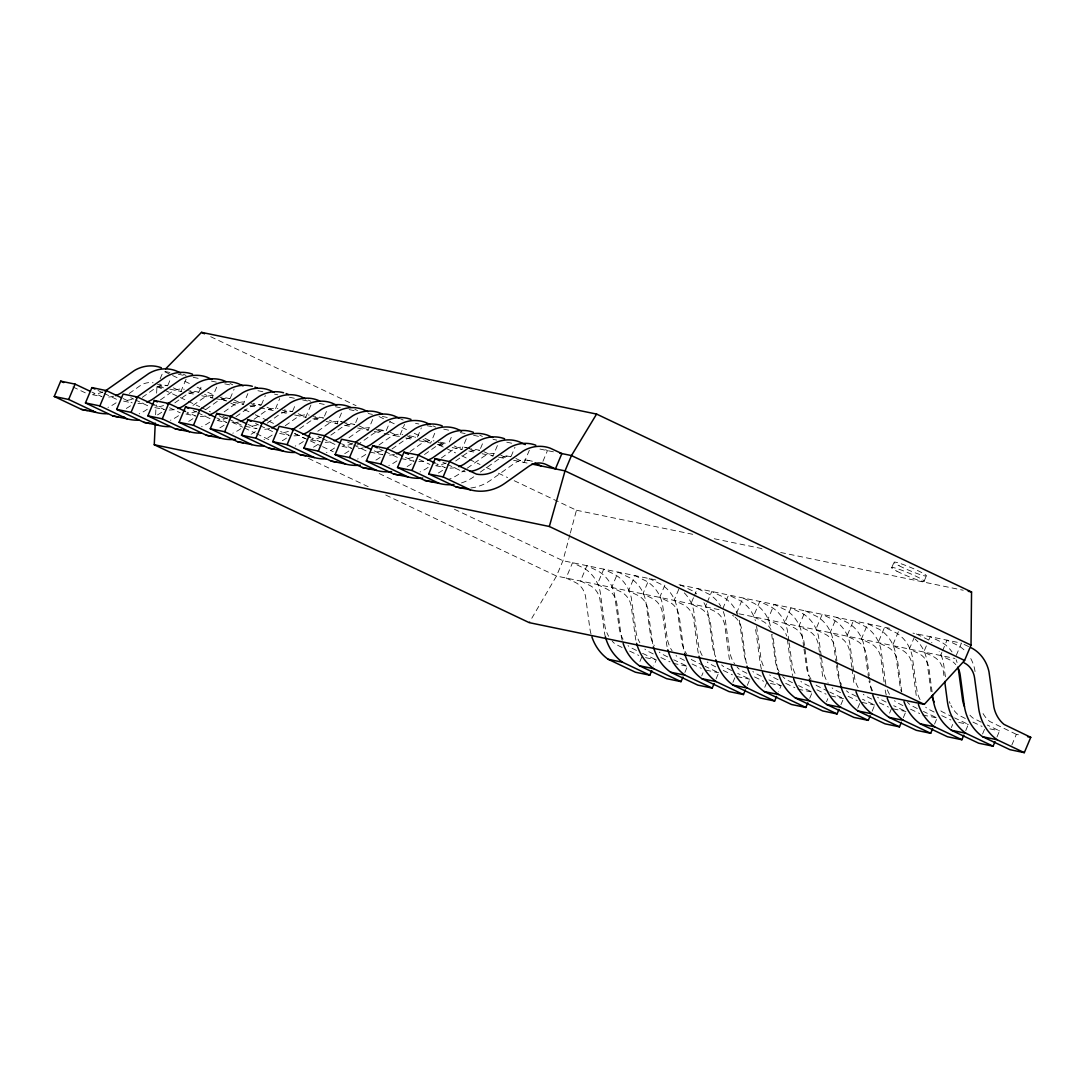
<?xml version="1.0" encoding="UTF-8"?>
<svg xmlns="http://www.w3.org/2000/svg" width="1085" height="1085" viewBox="0 0 1085 1085"><rect width="100%" height="100%" fill="white"/><g stroke="black" fill="none" stroke-linecap="round" stroke-linejoin="round"><path stroke-width="0.75" stroke-dasharray="5 3.75" d="M155.63 414.782L156.091 404.786M156.633 393.136L156.932 386.477L163.564 387.847M569.923 534.661L562.939 560.714L556.483 576.04L529.222 622.641M570.357 533.033L576.461 510.248L513.72 480.479M160.16 378.814L163.374 371.151M167.822 385.392L171.05 377.729M186.091 379.18L180.937 391.441L173.369 387.847M199.03 391.848L202.258 384.185M216.661 387.169L212.145 397.897L204.577 394.303M230.237 398.303L234.102 389.108M233.248 402.264L243.352 404.352L247.868 393.624M261.444 404.759L265.31 395.564M259.79 407.757L274.708 410.849L279.713 398.548M292.652 411.215L295.866 403.552M310.92 405.003L305.767 417.264L298.199 413.67M324.496 416.138L327.073 410.008M341.477 412.992L336.974 423.72L329.406 420.126M355.704 422.594L358.932 414.931M357.657 428.005L368.181 430.175L372.684 419.447M386.274 430.582L390.139 421.387M384.198 433.485L399.389 436.631L404.542 424.371M417.481 437.038L421.346 427.843M419.041 440.7L430.65 443.1L435.75 430.826M449.326 441.961L451.902 435.831M466.306 438.815L461.803 449.543L454.235 445.949M480.533 448.417L483.761 440.754M482.079 453.733L493.01 455.998L497.513 445.27M511.103 456.405L514.968 447.21M529.371 450.194L524.218 462.454L515.131 458.141M542.948 461.328L547.464 450.601L543.449 448.702M664.861 585.14L659.707 597.401L668.794 601.7A20.791 18.662 -78.3 0 1 679.332 616.904L683.333 646.863A48.269 43.332 -78.3 0 0 683.875 650.091M639.933 661.47L641.872 656.873L656.276 659.856L653.685 665.987M693.491 597.726L690.914 603.857L700.001 608.156A20.791 18.662 -78.3 0 1 710.539 623.36L714.54 653.319A48.269 43.332 -78.3 0 0 715.083 656.547M694.142 596.194L697.357 588.531L708.898 594.119A37.5 33.676 -78.3 0 1 720.738 606.203M706.606 603.762L705.318 606.827L714.405 611.14A20.791 18.662 -78.3 0 1 724.943 626.343L728.944 656.303A48.269 43.332 -78.3 0 0 729.486 659.517M707.257 602.229L711.76 591.501L723.302 597.103A37.5 33.676 -78.3 0 1 737.664 614.503M684.893 672.442L687.47 666.312L673.758 659.802M722.773 608.78L728.564 594.987L740.106 600.575A37.5 33.676 -78.3 0 1 755.418 620.81M701.697 675.914L702.985 672.849M736.525 613.283L742.967 597.957L754.509 603.558A37.5 33.676 -78.3 0 1 770.553 626.696L771.015 629.354M716.1 678.898L718.677 672.768L704.965 666.258M732.904 682.37L735.481 676.24M747.307 685.354L749.884 679.224L737.691 673.432M764.762 687.293L766.688 682.696L781.091 685.679L778.515 691.81M809.722 698.265L812.299 692.135L798.574 685.625M826.526 701.737L827.814 698.672M891.694 567.78L893.972 562.369M840.929 704.721L843.506 698.591L829.781 692.081M857.733 708.193L860.31 702.063M898.366 631.768L892.562 645.561L901.649 649.874A20.791 18.662 -78.3 0 1 912.187 665.078L916.188 695.037A48.269 43.332 -78.3 0 0 916.716 698.252M924.135 581.14L926.414 575.728M872.137 711.177L874.713 705.047L862.521 699.255M889.591 713.116L891.517 708.519M926.346 645.887L923.769 652.017L932.856 656.33A20.791 18.662 -78.3 0 1 943.38 671.534L944.275 678.193M928.923 639.757L930.211 636.692L941.753 642.293A37.5 33.676 -78.3 0 1 952.02 651.922M903.344 717.633L905.921 711.502L893.728 705.711M941.861 652.438L940.573 655.503L949.66 659.802A20.791 18.662 -78.3 0 1 955.749 664.59M942.499 650.905L947.015 640.164L958.557 645.765A37.5 33.676 -78.3 0 1 965.175 650.973M956.265 655.408L961.418 643.147L912.96 633.125M934.551 724.088L937.128 717.958L923.403 711.448M951.355 727.56L952.644 724.495M965.759 730.544L968.335 724.414L954.61 717.904M982.562 734.016L985.139 727.886M996.966 737L999.543 730.87L987.35 725.078M1011.83 745.069L1016.347 734.342L1021.148 735.332M129.251 393.448L139.762 385.962A20.791 18.662 -78.3 0 1 153.08 382.774M142.338 397.354L154.165 388.945A20.791 18.662 -78.3 0 1 167.483 385.745L159.481 384.09M160.444 399.904L170.969 392.417A20.791 18.662 -78.3 0 1 184.287 389.23M174.848 402.874L185.372 395.401A20.791 18.662 -78.3 0 1 198.691 392.2L190.689 390.546M192.967 405.424L202.176 398.873A20.791 18.662 -78.3 0 1 215.495 395.686M206.055 409.33L216.58 401.857A20.791 18.662 -78.3 0 1 229.898 398.656L221.896 397.002M224.175 411.88L233.383 405.329A20.791 18.662 -78.3 0 1 246.702 402.142M235.947 416.721L247.787 408.313A20.791 18.662 -78.3 0 1 261.105 405.112L253.103 403.457M254.066 419.271L264.591 411.785A20.791 18.662 -78.3 0 1 277.909 408.597M267.154 423.177L278.994 414.768A20.791 18.662 -78.3 0 1 292.313 411.568L284.311 409.913M285.274 425.727L295.798 418.24A20.791 18.662 -78.3 0 1 309.116 415.053M299.677 428.697L310.202 421.224A20.791 18.662 -78.3 0 1 323.52 418.023L315.518 416.369M317.796 431.247L327.005 424.696A20.791 18.662 -78.3 0 1 341.816 421.834M330.884 435.153L341.409 427.68A20.791 18.662 -78.3 0 1 354.727 424.479L346.725 422.825M349.004 437.703L358.213 431.152A20.791 18.662 -78.3 0 1 371.531 427.965M356.829 445.352L372.616 434.136A20.791 18.662 -78.3 0 1 384.416 430.745M378.896 445.094L389.42 437.608A20.791 18.662 -78.3 0 1 402.738 434.42M391.983 449L403.823 440.591A20.791 18.662 -78.3 0 1 415.623 437.201M410.103 451.55L420.627 444.063A20.791 18.662 -78.3 0 1 433.946 440.876M424.506 454.52L435.031 447.047A20.791 18.662 -78.3 0 1 446.83 443.656M441.31 458.006L451.835 450.519A20.791 18.662 -78.3 0 1 466.645 447.657M455.714 460.976L466.238 453.503A20.791 18.662 -78.3 0 1 479.556 450.302L471.555 448.647M465.94 469.127L459.362 473.806A48.269 43.332 -78.3 0 1 448.403 479.502M467.255 468.191L483.042 456.975A20.791 18.662 -78.3 0 1 496.36 453.788M480.343 472.111L497.445 459.959A20.791 18.662 -78.3 0 1 510.764 456.758L502.762 455.103M165.029 371.49L170.006 372.521M178.306 374.244L185.779 375.79M193.238 377.322L201.525 379.045M211.48 381.106L216.457 382.137M224.758 383.846L231.39 385.216M257.932 390.708L264.564 392.078M274.519 394.14L277.841 394.832M289.451 397.232L294.428 398.263M302.606 399.958L310.608 401.613M319.315 403.403L325.948 404.786M335.414 406.739L340.88 407.865M349.167 409.587L355.812 410.957M368.222 413.521L372.399 414.389M382.354 416.45L388.986 417.82M415.528 423.313L418.851 423.991M427.137 425.713L433.837 427.097M443.724 429.145L450.37 430.514M460.243 432.562L465.289 433.607M473.589 435.316L480.221 436.699M493.051 439.344L496.808 440.13M506.763 442.192L513.408 443.562M539.95 449.054L553.865 451.93M340.324 421.509L345.125 422.499M377.933 429.28L385.935 430.935M409.14 435.736L417.142 437.391M440.347 442.192L448.349 443.846M465.153 447.332L469.954 448.322M527.568 460.243L532.369 461.233M169.735 389.122L181.819 391.631M188.451 393.001L195.083 394.37M201.729 395.74L213.338 398.141M214.993 398.493L226.602 400.894M249.835 405.695L258.121 407.417M281.354 412.219L287.986 413.588M294.564 414.945L306.228 417.359M312.873 418.729L319.505 420.112M326.137 421.482L337.747 423.882M344.393 425.252L351.025 426.622M374.244 431.437L382.544 433.146M405.763 437.947L412.408 439.33M437.282 444.47L445.582 446.193M452.201 447.562L462.169 449.624M468.801 450.994L475.447 452.364M498.666 457.165L506.966 458.887M513.598 460.257L528.531 463.349M92.401 394.669L102.004 396.649L91.872 392.078M123.609 401.124L131.611 402.779M154.802 407.58L164.405 409.56L155.806 405.722M186.01 414.036L195.612 416.016L187.013 412.178M217.217 420.492L226.819 422.472L216.702 417.901M245.224 426.283L256.426 428.602M279.632 433.403L289.234 435.383L280.635 431.532M310.839 439.859L320.441 441.839L311.843 437.987M342.046 446.301L351.648 448.295L341.517 443.724M370.053 452.106L382.856 454.751L372.725 450.18M401.26 458.562L414.063 461.206L405.464 457.355M435.668 465.668L445.27 467.662L436.672 463.81M447.373 464.394L461.098 470.904L465.275 471.799M576.461 510.248L695.987 534.973M714.242 538.743L762.389 548.698M780.644 552.482L963.249 590.254M655.828 579.933L562.939 560.714L452.676 508.404M679.061 584.734L891.395 628.663M719.057 609.675L556.483 576.04L384.999 494.679M738.966 613.798L954.976 658.473M673.066 663.328L687.47 666.312M705.874 670.123L718.677 672.768M737.081 676.579L749.884 679.224M797.895 689.151L812.299 692.135M830.703 695.946L843.506 698.591M861.91 702.402L874.713 705.047M893.118 708.858L905.921 711.502M922.725 714.974L937.128 717.958M958.733 722.42L968.335 724.414M989.94 728.876L999.543 730.87M964.09 644.422L970.777 647.596M479.692 435.153L482.377 436.428M500.727 455.171L508.295 458.752M433.023 425.863L435.695 427.124M483.924 451.685L493.01 455.998M469.52 448.715L475.569 451.577M400.473 418.769L403.159 420.031M438.313 442.26L444.375 445.121M210.693 336.703L356.083 405.681M379.045 416.572L383.629 418.756M389.746 421.658L395.876 424.56M401.992 427.463L408.123 430.379M414.239 433.281L418.824 435.451M424.954 438.354L432.603 441.988M438.72 444.891L444.85 447.793M446.383 448.525L455.564 452.879M461.681 455.781L467.798 458.697M469.33 459.416L480.045 464.502M486.175 467.404L490.759 469.588M498.408 473.209L507.59 477.576M423.028 439.493L430.596 443.087M354.876 409.33L357.548 410.605M407.106 435.804L414.673 439.384M390.302 432.318L399.389 436.631M375.898 429.348L383.466 432.929M442.802 462.224L445.854 463.675M1016.347 734.342L989.615 721.416A31.56 28.332 -78.3 0 1 982.156 711.909M308.194 400.039L310.866 401.301M359.094 425.863L368.181 430.175M981.247 722.19L972.811 717.944A31.56 28.332 -78.3 0 1 969.922 715.178M344.691 422.892L350.753 425.768M419.217 459.389L429.891 464.448M965.324 718.487L958.408 714.961A31.56 28.332 -78.3 0 1 950.948 705.453M972.947 722.108L982.088 726.448M953.091 717.185L941.604 711.489A31.56 28.332 -78.3 0 1 938.715 708.722M313.484 416.437L319.546 419.312M378.855 448.593L383.439 450.763M384.958 451.482L398.683 457.992M934.117 712.031L927.2 708.519A31.56 28.332 -78.3 0 1 925.708 707.189M941.739 715.652L950.88 719.992M917.313 708.559L910.396 705.033A31.56 28.332 -78.3 0 1 907.508 702.266M230.047 383.507L232.719 384.782M282.276 409.981L289.844 413.575M347.648 442.137L352.232 444.308M353.751 445.026L367.476 451.536M902.91 705.576L895.993 702.063A31.56 28.332 -78.3 0 1 894.501 700.734M910.532 709.197L919.673 713.537M266.991 407.214L274.559 410.808M886.106 702.103L879.189 698.577A31.56 28.332 -78.3 0 1 877.697 697.248M251.069 403.525L258.637 407.119M317.973 436.401L321.024 437.852M322.543 438.571L336.269 445.081M871.703 699.12L864.786 695.607A31.56 28.332 -78.3 0 1 863.294 694.278M879.325 702.741L888.466 707.081M183.365 374.216L186.05 375.478M234.265 400.053L243.352 404.352M856.418 696.367L847.982 692.121A31.56 28.332 -78.3 0 1 846.49 690.806M219.862 397.069L225.924 399.945M164.906 371.87L171.023 374.786M172.556 375.505L178.686 378.407M184.803 381.323L190.933 384.226M197.05 387.128L201.647 389.312M207.764 392.214L215.413 395.835M221.543 398.751L229.193 402.372M230.725 403.105L238.374 406.739M244.505 409.642L253.687 413.995M255.219 414.728L267.466 420.532M268.985 421.265L273.583 423.435M295.012 433.607L308.791 440.144M310.324 440.863L321.038 445.949M322.57 446.681L333.285 451.753M379.194 473.548L438.896 501.867M294.388 433.566L305.061 438.625M840.495 692.664L833.578 689.151A31.56 28.332 -78.3 0 1 832.087 687.822M848.117 696.285L857.259 700.625M828.262 691.362L816.774 685.666A31.56 28.332 -78.3 0 1 815.283 684.35M188.654 390.614L194.717 393.489M255.558 423.489L258.61 424.94M260.129 425.659L273.854 432.183M809.288 686.208L802.371 682.696A31.56 28.332 -78.3 0 1 800.879 681.366M816.91 689.829L826.051 694.169M247.909 424.357L257.05 428.697M792.484 682.736L785.567 679.21A31.56 28.332 -78.3 0 1 782.678 676.443M157.461 384.158L165.015 387.752M222.832 416.314L227.402 418.484M228.921 419.203L242.647 425.727M778.081 679.752L771.164 676.24A31.56 28.332 -78.3 0 1 769.672 674.911M785.703 683.374L794.844 687.714M156.932 386.477L163.062 389.379M164.581 390.112L199.789 406.807M201.322 407.54L210.504 411.893M219.685 416.247L225.816 419.163M231.932 422.065L242.647 427.151M244.179 427.87L254.894 432.956M256.426 433.688L271.738 440.944M308.465 458.372L368.168 486.69M761.277 676.28L754.36 672.754A31.56 28.332 -78.3 0 1 752.868 671.439M768.899 679.888L781.091 685.679M193.144 410.578L196.195 412.029M197.714 412.748L211.439 419.271M746.873 673.297L739.956 669.784A31.56 28.332 -78.3 0 1 737.068 667.017M754.495 676.918L763.65 681.258M731.588 670.544L723.153 666.298A31.56 28.332 -78.3 0 1 721.661 664.983M169.558 407.743L180.232 412.815M715.666 666.841L708.749 663.328A31.56 28.332 -78.3 0 1 707.257 661.999M723.288 670.462L732.443 674.802M703.433 665.539L691.945 659.843A31.56 28.332 -78.3 0 1 690.453 658.527M130.729 397.68L133.78 399.117M135.299 399.85L149.025 406.36M684.459 660.385L677.542 656.873A31.56 28.332 -78.3 0 1 676.05 655.543M692.081 664.006L701.235 668.346M123.08 398.534L132.221 402.874M667.655 656.913L660.738 653.387A31.56 28.332 -78.3 0 1 659.246 652.071M98.003 390.492L102.573 392.661M104.092 393.394L117.817 399.904M653.251 653.929L646.334 650.417A31.56 28.332 -78.3 0 1 644.843 649.088M660.873 657.551L670.028 661.891M636.447 650.457L629.531 646.931A31.56 28.332 -78.3 0 1 628.039 645.616M642.551 653.346L656.276 659.856M72.885 386.938L86.61 393.448M622.044 647.474L615.127 643.961A31.56 28.332 -78.3 0 1 612.238 641.194M629.666 651.095L638.821 655.435M975.049 671.561L974.601 668.916A37.5 33.676 -78.3 0 0 968.824 655.394M739.346 620.24L744.215 655.299A31.56 28.332 -78.3 0 0 746.9 663.247M885.848 684.594L880.979 649.549A37.5 33.676 -78.3 0 0 864.935 626.398L853.393 620.796L846.951 636.135L856.038 640.435A20.791 18.662 -78.3 0 1 866.576 655.638L869.234 675.616M945.415 676.769L943.394 662.46A37.5 33.676 -78.3 0 0 939.176 651.393M932.096 691.85L928.977 668.55A20.791 18.662 -78.3 0 0 918.452 653.346L909.366 649.047L915.808 633.708L927.349 639.309A37.5 33.676 -78.3 0 1 931.906 642.578M931.052 691.647L926.59 658.975A37.5 33.676 -78.3 0 0 915.103 639.106M901.784 692.054L897.783 662.094A20.791 18.662 -78.3 0 0 887.245 646.891L878.158 642.591L884.601 627.252L896.142 632.853A37.5 33.676 -78.3 0 1 912.187 656.005L917.056 691.05A31.56 28.332 -78.3 0 0 920.717 700.815M884.085 681.923L880.979 658.622A20.791 18.662 -78.3 0 0 870.441 643.419L861.354 639.106L867.797 623.78L879.338 629.381A37.5 33.676 -78.3 0 1 895.383 652.519L900.252 687.564A31.56 28.332 -78.3 0 0 901.337 691.66M869.465 677.284L870.577 685.598A48.269 43.332 -78.3 0 0 871.852 691.986M868.637 678.735L864.175 646.063A37.5 33.676 -78.3 0 0 848.131 622.926L836.589 617.324L830.147 632.65L839.234 636.963A20.791 18.662 -78.3 0 1 849.772 652.166L851.766 667.139M851.996 668.808L853.773 682.126A48.269 43.332 -78.3 0 0 854.302 685.34M836.915 660.833L835.369 649.183A20.791 18.662 -78.3 0 0 824.831 633.979L815.744 629.68L822.186 614.354L833.728 619.942A37.5 33.676 -78.3 0 1 849.772 643.093L854.641 678.139A31.56 28.332 -78.3 0 0 859.388 689.64M837.145 662.501L839.37 679.142A48.269 43.332 -78.3 0 0 840.644 685.53M836.318 663.939L832.968 639.607A37.5 33.676 -78.3 0 0 816.924 616.47L805.382 610.869L798.94 626.194L808.027 630.507A20.791 18.662 -78.3 0 1 818.565 645.711L819.446 652.37M836.549 665.607L837.837 674.653A31.56 28.332 -78.3 0 0 841.499 684.432M821.25 655.95L818.565 636.637A37.5 33.676 -78.3 0 0 802.52 613.486L790.979 607.898L784.536 623.224L793.623 627.523A20.791 18.662 -78.3 0 1 804.161 642.727L808.162 672.686A48.269 43.332 -78.3 0 0 808.691 675.914M821.467 657.618L823.434 671.683A31.56 28.332 -78.3 0 0 828.18 683.184M819.677 654.038L822.566 675.67A48.269 43.332 -78.3 0 0 823.095 678.885M803.782 647.474L801.761 633.152A37.5 33.676 -78.3 0 0 785.716 610.014L774.175 604.413L767.732 619.738L776.819 624.051A20.791 18.662 -78.3 0 1 786.666 635.986M803.999 649.142L806.63 668.211A31.56 28.332 -78.3 0 0 811.377 679.712M788.931 641.167L787.357 630.182A37.5 33.676 -78.3 0 0 771.313 607.03L759.771 601.443L753.329 616.768L762.416 621.068A20.791 18.662 -78.3 0 1 771.082 629.937M789.148 642.835L792.226 665.227A31.56 28.332 -78.3 0 0 795.888 674.992M787.357 639.255L791.358 669.214A48.269 43.332 -78.3 0 0 792.633 675.602M771.679 634.345L775.422 661.755A31.56 28.332 -78.3 0 0 779.084 671.52M756.611 626.37L761.019 658.771A31.56 28.332 -78.3 0 0 764.681 668.536M272.132 435.071A48.269 43.332 -78.3 0 1 264.021 439.656M286.535 438.055A48.269 43.332 -78.3 0 1 281.205 441.31M257.186 424.913A31.56 28.332 -78.3 0 1 249.455 426.391M269.677 428.48A31.56 28.332 -78.3 0 1 261.892 429.375M761.426 669.147A48.269 43.332 -78.3 0 1 760.151 662.759L756.15 632.799A20.791 18.662 -78.3 0 0 754.278 626.452M746.29 663.003A48.269 43.332 -78.3 0 1 745.748 659.775L741.747 629.815A20.791 18.662 -78.3 0 0 735.087 617.148M732.565 615.344A20.791 18.662 -78.3 0 1 733.867 616.185M303.339 441.527A48.269 43.332 -78.3 0 1 295.215 446.111M317.729 444.511A48.269 43.332 -78.3 0 1 312.412 447.766M288.393 431.369A31.56 28.332 -78.3 0 1 280.662 432.847M298.958 435.383A31.56 28.332 -78.3 0 1 293.099 435.831M777.497 669.459A48.269 43.332 -78.3 0 1 776.955 666.231L772.954 636.271A20.791 18.662 -78.3 0 0 772.669 634.616M723.261 611.52A37.5 33.676 -78.3 0 1 724.943 617.27L729.812 652.316A31.56 28.332 -78.3 0 0 734.559 663.817M240.924 428.616A48.269 43.332 -78.3 0 1 232.814 433.2M255.328 431.599A48.269 43.332 -78.3 0 1 249.998 434.854M227.836 417.725A31.56 28.332 -78.3 0 1 218.248 419.936M238.469 422.024A31.56 28.332 -78.3 0 1 230.698 422.919M334.533 447.983A48.269 43.332 -78.3 0 1 326.422 452.567M348.936 450.967A48.269 43.332 -78.3 0 1 343.62 454.222M321.458 437.092A31.56 28.332 -78.3 0 1 311.856 439.303M330.166 441.839A31.56 28.332 -78.3 0 1 324.306 442.287M209.717 422.16A48.269 43.332 -78.3 0 1 201.607 426.744M224.12 425.144A48.269 43.332 -78.3 0 1 218.79 428.399M196.643 411.269A31.56 28.332 -78.3 0 1 187.04 413.48M205.336 416.016A31.56 28.332 -78.3 0 1 199.491 416.464M698.279 653.075A48.269 43.332 -78.3 0 1 697.736 649.847L693.735 619.888A20.791 18.662 -78.3 0 0 683.197 604.684L674.111 600.371L680.553 585.046L692.094 590.647A37.5 33.676 -78.3 0 1 696.651 593.915M703.934 602.731A37.5 33.676 -78.3 0 1 708.139 613.784L713.008 648.844A31.56 28.332 -78.3 0 0 715.693 656.791M684.323 592.871A37.5 33.676 -78.3 0 1 693.735 610.814L698.604 645.86A31.56 28.332 -78.3 0 0 703.351 657.361M365.74 454.439A48.269 43.332 -78.3 0 1 357.63 459.023M380.143 457.422A48.269 43.332 -78.3 0 1 374.827 460.677M352.666 443.548A31.56 28.332 -78.3 0 1 343.063 445.759M363.299 447.847A31.56 28.332 -78.3 0 1 355.514 448.742M872.706 690.887A31.56 28.332 -78.3 0 1 869.044 681.109M178.51 415.704A48.269 43.332 -78.3 0 1 170.399 420.288M192.913 418.688A48.269 43.332 -78.3 0 1 187.583 421.943M163.564 405.546A31.56 28.332 -78.3 0 1 155.833 407.024M174.129 409.56A31.56 28.332 -78.3 0 1 168.284 410.008M667.072 646.619A48.269 43.332 -78.3 0 1 666.529 643.391L662.528 613.432A20.791 18.662 -78.3 0 0 651.99 598.228L642.903 593.915L649.345 578.59L660.887 584.191A37.5 33.676 -78.3 0 1 676.932 607.329L681.8 642.388A31.56 28.332 -78.3 0 0 686.547 653.889M652.668 643.636A48.269 43.332 -78.3 0 1 652.126 640.408L648.125 610.448A20.791 18.662 -78.3 0 0 637.587 595.245L628.5 590.945L634.942 575.62L646.484 581.207A37.5 33.676 -78.3 0 1 662.528 604.359L667.397 639.404A31.56 28.332 -78.3 0 0 672.144 650.905M886.255 694.97A48.269 43.332 -78.3 0 1 884.98 688.582M889.51 694.359A31.56 28.332 -78.3 0 1 886.933 688.677M396.947 460.894A48.269 43.332 -78.3 0 1 388.837 465.479M411.351 463.878A48.269 43.332 -78.3 0 1 406.034 467.133M382.015 450.736A31.56 28.332 -78.3 0 1 374.271 452.214M394.506 454.303A31.56 28.332 -78.3 0 1 386.721 455.185M428.155 467.35A48.269 43.332 -78.3 0 1 420.044 471.934M442.558 470.334A48.269 43.332 -78.3 0 1 437.241 473.589M413.222 457.192A31.56 28.332 -78.3 0 1 405.478 458.67M423.787 461.193A31.56 28.332 -78.3 0 1 417.928 461.64M470.768 487.979A48.269 43.332 -78.3 0 0 490.569 480.262L514.249 463.431A20.791 18.662 -78.3 0 1 531.935 461.627M464 471.433A31.56 28.332 -78.3 0 1 462.074 471.134M473.765 476.79A48.269 43.332 -78.3 0 1 459.891 483.381M446.288 462.915A31.56 28.332 -78.3 0 1 436.685 465.126M454.995 467.649A31.56 28.332 -78.3 0 1 449.136 468.096M147.302 409.248A48.269 43.332 -78.3 0 1 139.192 413.833M161.706 412.232A48.269 43.332 -78.3 0 1 156.376 415.487M132.356 399.09A31.56 28.332 -78.3 0 1 124.626 400.568M142.922 403.105A31.56 28.332 -78.3 0 1 137.076 403.552M116.095 402.793A48.269 43.332 -78.3 0 1 107.985 407.377M130.498 405.776A48.269 43.332 -78.3 0 1 125.168 409.031M103.021 391.902A31.56 28.332 -78.3 0 1 93.418 394.113M113.654 396.201A31.56 28.332 -78.3 0 1 105.869 397.096M605.389 636.868A48.269 43.332 -78.3 0 1 604.114 630.48L600.114 600.52A20.791 18.662 -78.3 0 0 589.575 585.317L580.489 581.004L586.944 565.678L598.486 571.28A37.5 33.676 -78.3 0 1 614.517 594.417L619.386 629.476A31.56 28.332 -78.3 0 0 623.048 639.241M590.986 633.884A48.269 43.332 -78.3 0 1 589.711 627.496L585.71 597.537A20.791 18.662 -78.3 0 0 575.172 582.333L566.085 578.034L572.541 562.708L584.083 568.296A37.5 33.676 -78.3 0 1 600.114 591.447L604.982 626.493A31.56 28.332 -78.3 0 0 608.644 636.258M635.864 640.164A48.269 43.332 -78.3 0 1 635.322 636.936L631.321 606.976A20.791 18.662 -78.3 0 0 620.783 591.773L611.696 587.46L618.138 572.134L629.68 577.735A37.5 33.676 -78.3 0 1 645.724 600.873L650.593 635.932A31.56 28.332 -78.3 0 0 654.255 645.697M622.193 640.34A48.269 43.332 -78.3 0 1 620.918 633.952L616.917 603.992A20.791 18.662 -78.3 0 0 606.379 588.789L597.292 584.489L603.735 569.164L615.276 574.752A37.5 33.676 -78.3 0 1 631.321 597.903L636.19 632.948A31.56 28.332 -78.3 0 0 639.852 642.713M956.102 659.694A37.5 33.676 -78.3 0 1 957.065 662.515M950.08 703.555A31.56 28.332 -78.3 0 1 949.348 701.588M899.153 565.76A17.591 1.655 22.8 0 0 926.02 576.027A17.591 1.655 22.8 0 0 905.405 565.339A17.591 1.655 22.8 0 0 899.153 565.76M896.875 571.185A17.591 1.655 22.8 0 0 923.742 581.438A17.591 1.655 22.8 0 0 903.14 570.751A17.591 1.655 22.8 0 0 896.875 571.185"/><path stroke-width="1.5" d="M155.25 423.109L154.26 444.755L529.222 622.641L924.298 704.368L964.579 660.467L971.021 645.141L971.55 591.976L596.587 414.077L201.512 332.349L165.693 368.805M924.298 704.368L549.336 526.483L565.027 470.89L571.47 455.564L596.587 414.077M107.7 413.724A48.269 43.332 -78.3 0 1 95.9 412.381L81.497 409.398L54.25 396.473L60.692 381.147L75.096 384.131L90.34 391.359M54.25 396.473L68.653 399.456L75.096 384.131M138.907 420.18A48.269 43.332 -78.3 0 1 127.108 418.837L112.704 415.853L85.457 402.928L91.9 387.603L106.303 390.586L121.547 397.815M85.457 402.928L99.861 405.912L106.303 390.586M170.114 426.636A48.269 43.332 -78.3 0 1 158.315 425.293L143.912 422.309L116.665 409.384L123.107 394.058L137.51 397.029L154.287 404.99M116.665 409.384L131.068 412.368L137.51 397.029M201.322 433.091A48.269 43.332 -78.3 0 1 189.522 431.749L175.119 428.765L147.872 415.84L154.314 400.514L168.718 403.484L185.494 411.446M147.872 415.84L162.275 418.824L168.718 403.484M235.513 439.317A48.269 43.332 -78.3 0 1 220.716 438.204L206.313 435.221L179.079 422.296L185.521 406.97L199.925 409.94L215.169 417.183M179.079 422.296L193.483 425.279L199.925 409.94M263.736 446.003A48.269 43.332 -78.3 0 1 251.923 444.66L237.52 441.676L210.287 428.751L216.729 413.426L231.132 416.396L246.376 423.638M210.287 428.751L224.69 431.735L231.132 416.396M294.944 452.459A48.269 43.332 -78.3 0 1 283.131 451.116L268.727 448.132L241.494 435.207L247.936 419.881L262.339 422.852L277.584 430.094M241.494 435.207L255.897 438.191L262.339 422.852M326.151 458.914A48.269 43.332 -78.3 0 1 314.338 457.572L299.935 454.588L272.701 441.663L279.143 426.337L293.547 429.307L310.31 437.269M272.701 441.663L287.105 444.647L293.547 429.307M360.342 465.139A48.269 43.332 -78.3 0 1 345.545 464.027L331.142 461.044L303.909 448.119L310.351 432.793L324.754 435.763L339.998 443.005M303.909 448.119L318.312 451.102L324.754 435.763M391.549 471.595A48.269 43.332 -78.3 0 1 376.753 470.47L362.349 467.499L335.116 454.574L341.558 439.249L355.961 442.219L371.206 449.461M335.116 454.574L349.519 457.545L355.961 442.219M422.757 478.051A48.269 43.332 -78.3 0 1 407.96 476.925L393.557 473.955L366.323 461.03L372.765 445.704L387.169 448.675L402.413 455.917M366.323 461.03L380.727 464L387.169 448.675M453.964 484.507A48.269 43.332 -78.3 0 1 439.167 483.381L424.764 480.411L397.53 467.486L403.973 452.16L418.376 455.13L435.139 463.092M397.53 467.486L411.934 470.456L418.376 455.13M428.724 473.942L435.18 458.616L449.583 461.586L476.478 474.118A31.56 28.332 -78.3 0 0 495.492 470.483L523.309 450.94A37.5 33.676 -78.3 0 1 550.231 448.186L561.867 453.584L555.425 468.91L546.338 464.597A20.791 18.662 -78.3 0 0 528.653 466.414L504.973 483.245A48.269 43.332 -78.3 0 1 470.375 489.837L455.971 486.867L428.724 473.942L443.128 476.912L470.375 489.837M443.128 476.912L449.583 461.586M591.922 636.976A48.269 43.332 -78.3 0 0 608.183 659.287L635.417 672.212L649.82 675.182L651.76 670.584M623.129 643.432A48.269 43.332 -78.3 0 0 639.39 665.742L666.624 678.667L681.027 681.638L682.967 677.04M653.401 646.796A48.269 43.332 -78.3 0 0 670.598 672.198L697.831 685.123L712.235 688.093L714.174 683.496M684.608 653.251A48.269 43.332 -78.3 0 0 701.805 678.654L729.039 691.579L743.442 694.549L745.381 689.952M715.815 659.707A48.269 43.332 -78.3 0 0 733.012 685.096L760.246 698.021L774.649 701.005L776.589 696.407M747.022 666.163A48.269 43.332 -78.3 0 0 764.22 691.552L791.453 704.477L805.857 707.461L807.796 702.863M778.23 672.619A48.269 43.332 -78.3 0 0 795.427 698.008L822.661 710.933L837.064 713.916L839.003 709.319M809.437 679.074A48.269 43.332 -78.3 0 0 826.634 704.463L853.868 717.388L868.271 720.372L870.211 715.774M840.644 685.53A48.269 43.332 -78.3 0 0 857.828 710.919L885.075 723.844L899.479 726.828L901.418 722.23M872.774 695.078A48.269 43.332 -78.3 0 0 889.035 717.375L916.283 730.3L930.686 733.284L932.625 728.686M903.981 701.534A48.269 43.332 -78.3 0 0 920.243 723.831L947.49 736.756L961.893 739.739L963.833 735.142M932.544 695.187L932.991 698.509A48.269 43.332 -78.3 0 0 951.45 730.286L978.697 743.211L993.101 746.195L995.026 741.597M957.567 667.221A20.791 18.662 -78.3 0 1 960.184 675.006L964.199 704.965A48.269 43.332 -78.3 0 0 982.657 736.742L1009.904 749.667L1024.308 752.651L1030.75 737.325L1004.018 724.4A31.56 28.332 -78.3 0 1 993.86 706.932L989.005 671.886A37.5 33.676 -78.3 0 0 972.96 648.749L970.777 647.596M325.052 435.234L352.869 415.691A37.5 33.676 -78.3 0 1 379.791 412.937L382.069 413.887M356.26 441.69L384.076 422.146A37.5 33.676 -78.3 0 1 410.998 419.393M387.467 448.146L415.284 428.602A37.5 33.676 -78.3 0 1 442.205 425.849M418.674 454.601L446.491 435.058A37.5 33.676 -78.3 0 1 473.413 432.305M449.882 461.057L477.698 441.514A37.5 33.676 -78.3 0 1 504.62 438.747M559.846 453.164L571.47 455.564L971.021 645.141M531.84 464.027L565.027 470.89L964.579 660.467M968.227 591.284L971.55 591.976M154.26 444.755L549.336 526.483M1027.549 736.661L1030.75 737.325M608.183 659.287L622.587 662.257L649.82 675.182M639.39 665.742L653.794 668.713L681.027 681.638M670.598 672.198L685.001 675.168L712.235 688.093M701.805 678.654L716.209 681.624L743.442 694.549M733.012 685.096L747.416 688.08L774.649 701.005M764.22 691.552L778.623 694.536L805.857 707.461M795.427 698.008L809.83 700.991L837.064 713.916M826.634 704.463L841.024 707.447L868.271 720.372M857.828 710.919L872.231 713.903L899.479 726.828M889.035 717.375L903.439 720.359L930.686 733.284M920.243 723.831L934.646 726.814L961.893 739.739M951.45 730.286L965.853 733.27L993.101 746.195M982.657 736.742L997.061 739.726L1024.308 752.651M350.862 407.431L348.597 406.482A37.5 33.676 -78.3 0 0 321.662 409.235L293.845 428.778A31.56 28.332 -78.3 0 1 292.082 429.768M319.655 400.975L317.39 400.026A37.5 33.676 -78.3 0 0 290.454 402.779L262.638 422.323A31.56 28.332 -78.3 0 1 260.875 423.313M286.182 393.57L288.447 394.52M254.975 387.114L257.24 388.064M226.033 381.608L223.768 380.659A37.5 33.676 -78.3 0 0 196.833 383.412L169.029 402.955A31.56 28.332 -78.3 0 1 167.253 403.959M525.303 444.592L519.023 441.731A37.5 33.676 -78.3 0 0 492.102 444.484L464.285 464.027A31.56 28.332 -78.3 0 1 458.819 466.631M492.766 437.499L487.816 435.275A37.5 33.676 -78.3 0 0 460.894 438.028L433.078 457.572A31.56 28.332 -78.3 0 1 427.626 460.176M534.959 463.064L541.022 465.926M461.559 431.043L456.609 428.819A37.5 33.676 -78.3 0 0 429.687 431.572L401.87 451.116A31.56 28.332 -78.3 0 1 396.418 453.72M430.352 424.588L425.401 422.363A37.5 33.676 -78.3 0 0 398.48 425.117L370.663 444.66A31.56 28.332 -78.3 0 1 365.211 447.264M399.144 418.132L394.194 415.908A37.5 33.676 -78.3 0 0 367.272 418.661L339.456 438.204A31.56 28.332 -78.3 0 1 334.004 440.808M201.512 332.349L204.563 333.8M367.937 411.676L363 409.452A37.5 33.676 -78.3 0 0 336.065 412.205L308.248 431.749A31.56 28.332 -78.3 0 1 302.796 434.353M336.73 405.22L331.793 402.996A37.5 33.676 -78.3 0 0 304.858 405.749L277.041 425.293A31.56 28.332 -78.3 0 1 271.589 427.897M435.18 458.616L439.75 460.786M305.522 398.765L300.586 396.54A37.5 33.676 -78.3 0 0 273.651 399.307L245.834 418.837A31.56 28.332 -78.3 0 1 240.382 421.441M403.973 452.16L408.543 454.33M274.315 392.309L269.378 390.085A37.5 33.676 -78.3 0 0 242.443 392.851L214.627 412.381A31.56 28.332 -78.3 0 1 209.174 414.985M372.765 445.704L377.336 447.874M243.108 385.853L238.171 383.629A37.5 33.676 -78.3 0 0 211.236 386.396L183.433 405.939A31.56 28.332 -78.3 0 1 177.967 408.53M411.934 470.456L439.167 483.381M211.9 379.397L206.964 377.173A37.5 33.676 -78.3 0 0 180.029 379.94L152.225 399.483A31.56 28.332 -78.3 0 1 146.76 402.074M380.727 464L407.96 476.925M180.693 372.942L175.756 370.717A37.5 33.676 -78.3 0 0 148.821 373.484L121.018 393.028A31.56 28.332 -78.3 0 1 115.552 395.618M349.519 457.545L376.753 470.47M318.312 451.102L345.545 464.027M247.936 419.881L250.988 421.319M287.105 444.647L314.338 457.572M216.729 413.426L219.78 414.863M255.897 438.191L283.131 451.116M185.521 406.97L188.573 408.408M224.69 431.735L251.923 444.66M154.314 400.514L157.366 401.952M193.483 425.279L220.716 438.204M162.275 418.824L189.522 431.749M91.9 387.603L94.951 389.054M131.068 412.368L158.315 425.293M60.692 381.147L63.744 382.598M99.861 405.912L127.108 418.837M68.653 399.456L95.9 412.381M958.245 668.089L962.666 700.476A31.56 28.332 -78.3 0 0 964.484 706.538M944.723 681.516L947.395 701.493A48.269 43.332 -78.3 0 0 965.853 733.27M243.365 442.802A48.269 43.332 -78.3 0 1 237.52 441.676M778.623 694.536A48.269 43.332 -78.3 0 1 762.362 672.239M274.573 449.258A48.269 43.332 -78.3 0 1 268.727 448.132M809.83 700.991A48.269 43.332 -78.3 0 1 793.569 678.681M747.416 688.08A48.269 43.332 -78.3 0 1 731.154 665.783M283.551 392.729A37.5 33.676 -78.3 0 0 259.247 396.323L231.43 415.867A31.56 28.332 -78.3 0 1 229.667 416.857M212.158 436.346A48.269 43.332 -78.3 0 1 206.313 435.221M305.78 455.714A48.269 43.332 -78.3 0 1 299.935 454.588M841.024 707.447A48.269 43.332 -78.3 0 1 824.763 685.137M252.344 386.274A37.5 33.676 -78.3 0 0 228.04 389.868L200.223 409.411A31.56 28.332 -78.3 0 1 198.46 410.415M180.951 429.891A48.269 43.332 -78.3 0 1 175.119 428.765M716.209 681.624A48.269 43.332 -78.3 0 1 699.011 656.235M336.987 462.169A48.269 43.332 -78.3 0 1 331.142 461.044M872.231 713.903A48.269 43.332 -78.3 0 1 855.97 691.593M149.744 423.435A48.269 43.332 -78.3 0 1 143.912 422.309M685.001 675.168A48.269 43.332 -78.3 0 1 667.804 649.779M903.439 720.359A48.269 43.332 -78.3 0 1 887.177 698.048M371.165 468.842A48.269 43.332 -78.3 0 1 362.349 467.499M934.646 726.814A48.269 43.332 -78.3 0 1 918.385 704.504M934.144 701.968A31.56 28.332 -78.3 0 1 931.934 696.095M402.372 475.298A48.269 43.332 -78.3 0 1 393.557 473.955M535.827 445.203A37.5 33.676 -78.3 0 0 508.906 447.969L481.089 467.513A31.56 28.332 -78.3 0 1 469.846 471.433M464.787 488.209A48.269 43.332 -78.3 0 1 455.971 486.867M433.58 481.754A48.269 43.332 -78.3 0 1 424.764 480.411M192.56 374.203A37.5 33.676 -78.3 0 0 165.625 376.956L137.822 396.5A31.56 28.332 -78.3 0 1 136.045 397.503M124.504 417.196A48.269 43.332 -78.3 0 1 121.52 417.196M118.536 416.979A48.269 43.332 -78.3 0 1 112.704 415.853M161.353 367.747A37.5 33.676 -78.3 0 0 134.418 370.5L106.615 390.044A31.56 28.332 -78.3 0 1 104.838 391.048M93.296 410.74A48.269 43.332 -78.3 0 1 90.313 410.74M87.329 410.523A48.269 43.332 -78.3 0 1 81.497 409.398M622.587 662.257A48.269 43.332 -78.3 0 1 605.389 636.868M653.794 668.713A48.269 43.332 -78.3 0 1 636.597 643.324M997.061 739.726A48.269 43.332 -78.3 0 1 978.602 707.949L974.588 677.989A20.791 18.662 -78.3 0 0 964.05 662.786"/></g></svg>
